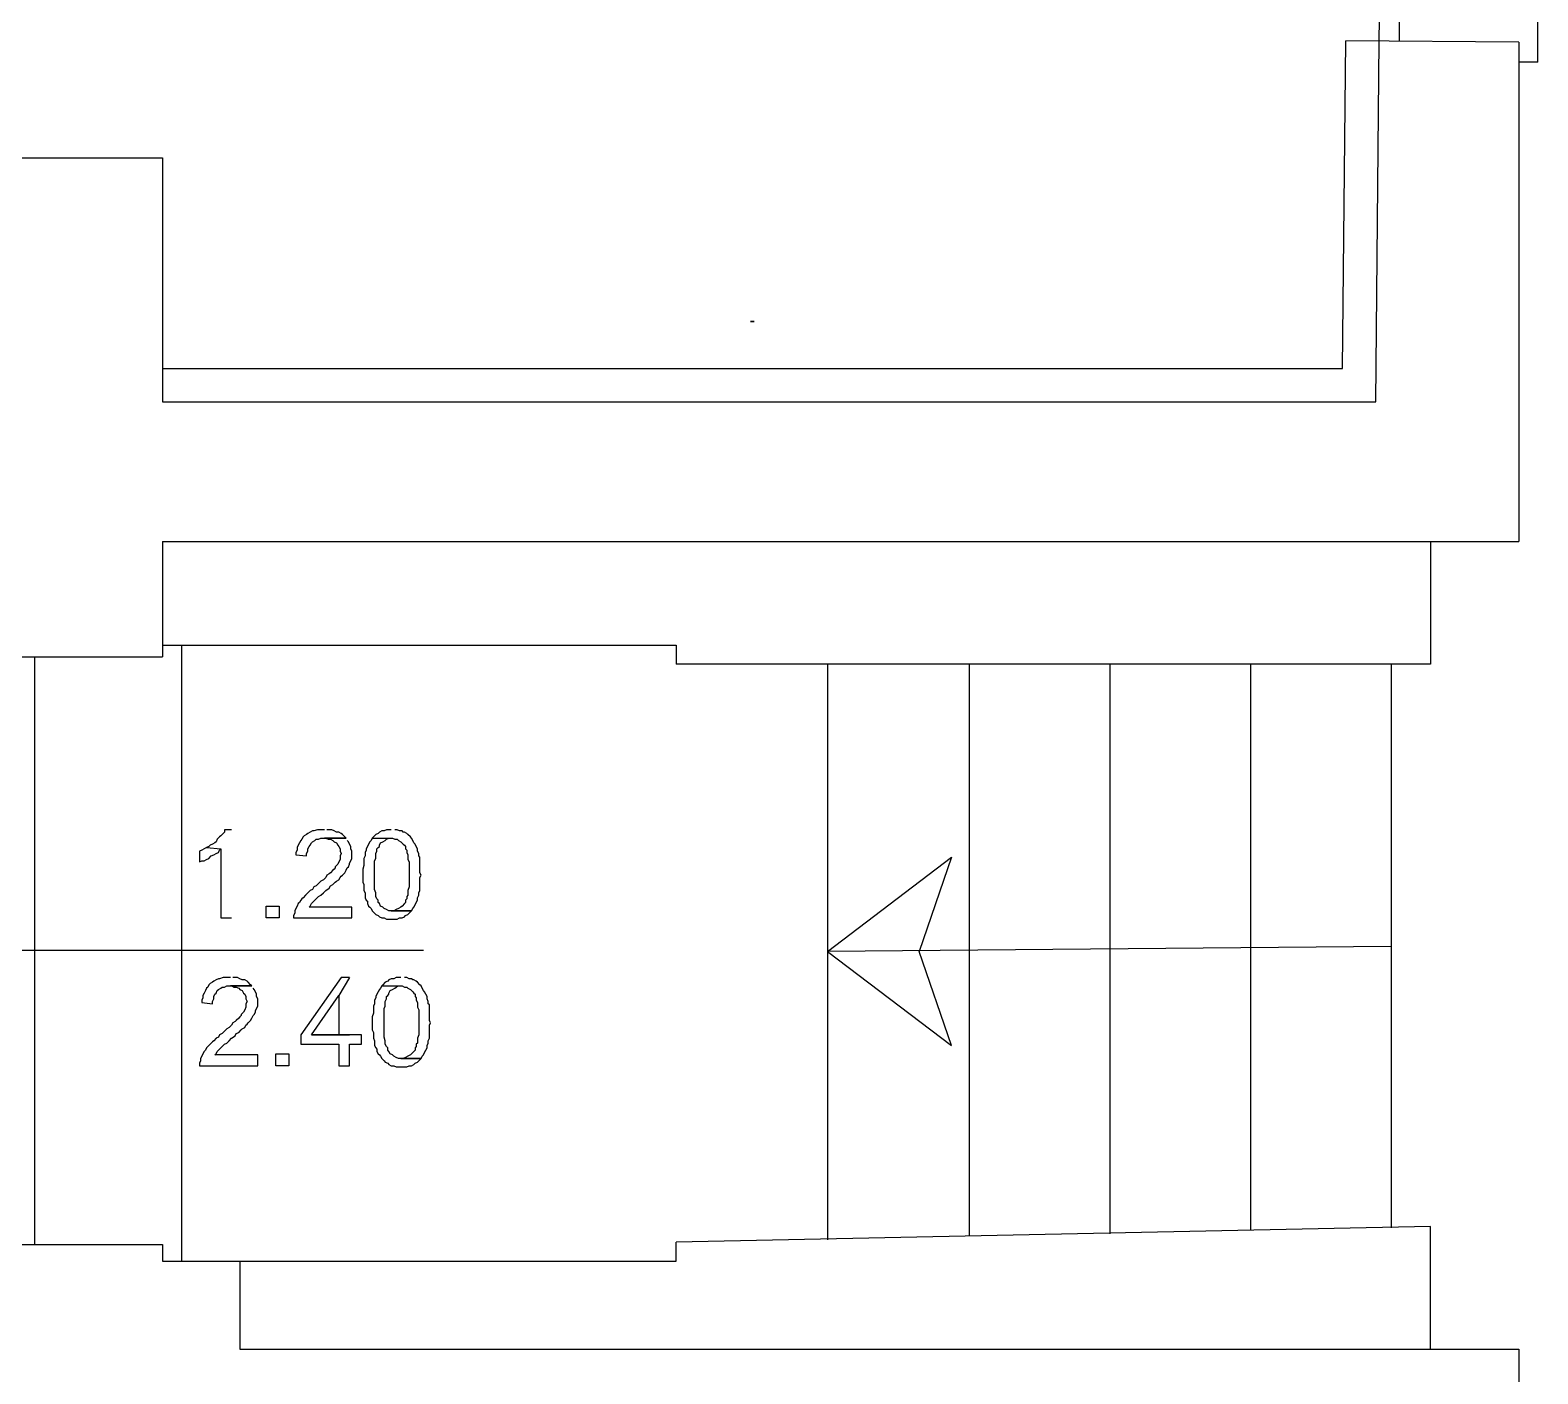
# Model space of a CAD drawing. Header units: millimetres. Extents: x 0 to 11839, y 0 to 13604.
# Drawn here: x 8721 to 11398, y 6711 to 9097 of the extents above; entities that cross this region are included whole.
import ezdxf

# ---------------------------------------------------------------- set-up
doc = ezdxf.new("R2010")
doc.units = ezdxf.units.MM
doc.layers.add('PDF_FILLS_OUTLINE', color=8, linetype='Continuous')
doc.layers.add('PDF_STROKES', color=7, linetype='Continuous')

msp = doc.modelspace()

# ---------------------------------------------------------------- linework, layer by layer
at = {"layer": 'PDF_FILLS_OUTLINE'}
for p, q in [((10001.3, 8581), (10001.3, 8581)), ((10001.3, 8581), (10001.3, 8578.8)), ((10001.3, 8578.8), (10001.3, 8581)), ((10001.3, 8581), (10001.3, 8581)), ((10001.3, 8581), (10001.3, 8578.8)), ((10001.3, 8578.8), (10001.3, 8581)), ((10003.4, 8581), (10003.4, 8581)), ((10003.4, 8581), (10003.4, 8578.8)), ((10003.4, 8581), (10003.4, 8578.8)), ((10003.4, 8581), (10003.4, 8581)), ((10003.4, 8581), (10003.4, 8578.8)), ((10003.4, 8578.8), (10003.4, 8578.8)), ((10005.5, 8581), (10005.5, 8581)), ((10005.5, 8581), (10005.5, 8578.8)), ((10005.5, 8578.8), (10005.5, 8581)), ((10005.5, 8581), (10005.5, 8581)), ((10005.5, 8581), (10005.5, 8578.8)), ((10005.5, 8578.8), (10005.5, 8581)), ((10005.5, 8581), (10005.5, 8581)), ((10005.5, 8581), (10005.5, 8578.8)), ((10005.5, 8578.8), (10005.5, 8581)), ((10005.5, 8578.8), (10005.5, 8578.8)), ((9053, 7660.2), (9050.9, 7656)), ((9057.2, 7664.5), (9053, 7660.2)), ((9059.3, 7666.6), (9057.2, 7664.5)), ((9063.6, 7670.8), (9059.3, 7666.6)), ((9065.7, 7672.9), (9063.6, 7670.8)), ((9078.4, 7677.1), (9065.7, 7677.1)), ((9065.7, 7677.1), (9065.7, 7672.9)), ((9201.1, 7658.1), (9199, 7653.9)), ((9203.3, 7660.2), (9201.1, 7658.1)), ((9205.4, 7664.5), (9203.3, 7660.2)), ((9207.5, 7666.6), (9205.4, 7664.5)), ((9211.7, 7668.7), (9207.5, 7666.6)), ((9213.9, 7670.8), (9211.7, 7668.7)), ((9218.1, 7672.9), (9213.9, 7670.8)), ((9222.3, 7675), (9218.1, 7672.9)), ((9224.4, 7675), (9222.3, 7675)), ((9222.3, 7656), (9226.5, 7658.1)), ((9230.8, 7677.1), (9224.4, 7675)), ((9226.5, 7658.1), (9228.7, 7660.2)), ((9228.7, 7660.2), (9232.9, 7660.2)), ((9243.5, 7677.1), (9230.8, 7677.1)), ((9232.9, 7660.2), (9237.1, 7662.3)), ((9237.1, 7662.3), (9243.5, 7662.3)), ((9281.6, 7662.3), (9243.5, 7662.3)), ((9243.5, 7662.3), (9245.6, 7662.3)), ((9243.5, 7662.3), (9281.6, 7662.3)), ((9245.6, 7662.3), (9249.8, 7660.2)), ((9251.9, 7677.1), (9247.7, 7677.1)), ((9249.8, 7660.2), (9254.1, 7660.2)), ((9256.2, 7677.1), (9251.9, 7677.1)), ((9254.1, 7660.2), (9258.3, 7658.1)), ((9260.4, 7675), (9256.2, 7677.1)), ((9258.3, 7658.1), (9260.4, 7656)), ((9264.7, 7672.9), (9260.4, 7675)), ((9268.9, 7672.9), (9264.7, 7672.9)), ((9273.1, 7670.8), (9268.9, 7672.9)), ((9275.2, 7668.7), (9273.1, 7670.8)), ((9279.5, 7664.5), (9275.2, 7668.7)), ((9281.6, 7662.3), (9279.5, 7664.5)), ((9285.8, 7656), (9283.7, 7658.1)), ((9326, 7658.1), (9323.9, 7656)), ((9328.1, 7662.3), (9326, 7658.1)), ((9330.3, 7664.5), (9328.1, 7662.3)), ((9328.1, 7662.3), (9362, 7662.3)), ((9334.5, 7668.7), (9330.3, 7664.5)), ((9338.7, 7670.8), (9334.5, 7668.7)), ((9340.9, 7672.9), (9338.7, 7670.8)), ((9345.1, 7675), (9340.9, 7672.9)), ((9349.3, 7675), (9345.1, 7675)), ((9347.2, 7656), (9351.4, 7658.1)), ((9353.5, 7677.1), (9349.3, 7675)), ((9351.4, 7658.1), (9353.5, 7660.2)), ((9362, 7677.1), (9353.5, 7677.1)), ((9353.5, 7660.2), (9357.8, 7662.3)), ((9357.8, 7662.3), (9362, 7662.3)), ((9362, 7677.1), (9362, 7677.1)), ((9362, 7662.3), (9364.1, 7662.3)), ((9364.1, 7662.3), (9368.4, 7660.2)), ((9372.6, 7677.1), (9368.4, 7677.1)), ((9368.4, 7660.2), (9372.6, 7660.2)), ((9376.8, 7675), (9372.6, 7677.1)), ((9372.6, 7660.2), (9374.7, 7658.1)), ((9374.7, 7658.1), (9378.9, 7656)), ((9381.1, 7675), (9376.8, 7675)), ((9383.2, 7672.9), (9381.1, 7675)), ((9385.3, 7672.9), (9383.2, 7672.9)), ((9389.5, 7670.8), (9385.3, 7672.9)), ((9391.6, 7668.7), (9389.5, 7670.8)), ((9395.9, 7664.5), (9391.6, 7668.7)), ((9398, 7662.3), (9395.9, 7664.5)), ((9400.1, 7658.1), (9398, 7662.3)), ((9402.2, 7653.9), (9400.1, 7658.1)), ((9025.5, 7641.2), (9021.2, 7639.1)), ((9021.2, 7639.1), (9021.2, 7620)), ((9029.7, 7643.3), (9025.5, 7641.2)), ((9033.9, 7645.4), (9029.7, 7643.3)), ((9038.2, 7647.5), (9033.9, 7645.4)), ((9033.9, 7645.4), (9059.3, 7643.3)), ((9040.3, 7649.6), (9038.2, 7647.5)), ((9044.5, 7651.7), (9040.3, 7649.6)), ((9042.4, 7630.6), (9046.6, 7632.7)), ((9048.8, 7653.9), (9044.5, 7651.7)), ((9046.6, 7632.7), (9050.9, 7634.8)), ((9050.9, 7656), (9048.8, 7653.9)), ((9050.9, 7634.8), (9055.1, 7636.9)), ((9055.1, 7636.9), (9057.2, 7641.2)), ((9057.2, 7641.2), (9059.3, 7643.3)), ((9059.3, 7643.3), (9059.3, 7520.5)), ((9194.8, 7641.2), (9192.7, 7636.9)), ((9192.7, 7636.9), (9192.7, 7632.7)), ((9192.7, 7632.7), (9211.7, 7630.6)), ((9196.9, 7649.6), (9194.8, 7645.4)), ((9194.8, 7645.4), (9194.8, 7641.2)), ((9199, 7653.9), (9196.9, 7649.6)), ((9211.7, 7634.8), (9213.9, 7639.1)), ((9211.7, 7630.6), (9211.7, 7634.8)), ((9213.9, 7643.3), (9216, 7647.5)), ((9213.9, 7639.1), (9213.9, 7643.3)), ((9216, 7647.5), (9218.1, 7649.6)), ((9218.1, 7649.6), (9220.2, 7653.9)), ((9220.2, 7653.9), (9222.3, 7656)), ((9260.4, 7656), (9264.7, 7653.9)), ((9264.7, 7653.9), (9266.8, 7649.6)), ((9266.8, 7649.6), (9268.9, 7647.5)), ((9268.9, 7647.5), (9271, 7643.3)), ((9271, 7643.3), (9271, 7639.1)), ((9271, 7639.1), (9273.1, 7634.8)), ((9273.1, 7634.8), (9271, 7630.6)), ((9287.9, 7651.7), (9285.8, 7656)), ((9290.1, 7647.5), (9287.9, 7651.7)), ((9290.1, 7643.3), (9290.1, 7647.5)), ((9292.2, 7639.1), (9290.1, 7643.3)), ((9292.2, 7634.8), (9292.2, 7639.1)), ((9292.2, 7630.6), (9292.2, 7634.8)), ((9317.6, 7641.2), (9315.5, 7636.9)), ((9315.5, 7636.9), (9315.5, 7634.8)), ((9315.5, 7634.8), (9315.5, 7630.6)), ((9319.7, 7647.5), (9317.6, 7643.3)), ((9317.6, 7643.3), (9317.6, 7641.2)), ((9321.8, 7651.7), (9319.7, 7647.5)), ((9323.9, 7656), (9321.8, 7651.7)), ((9334.5, 7634.8), (9336.6, 7639.1)), ((9334.5, 7630.6), (9334.5, 7634.8)), ((9336.6, 7643.3), (9338.7, 7645.4)), ((9336.6, 7639.1), (9336.6, 7643.3)), ((9338.7, 7645.4), (9340.9, 7647.5)), ((9340.9, 7649.6), (9343, 7653.9)), ((9340.9, 7647.5), (9340.9, 7649.6)), ((9343, 7653.9), (9347.2, 7656)), ((9378.9, 7656), (9383.2, 7651.7)), ((9383.2, 7651.7), (9385.3, 7649.6)), ((9385.3, 7649.6), (9387.4, 7647.5)), ((9387.4, 7647.5), (9387.4, 7643.3)), ((9387.4, 7643.3), (9389.5, 7641.2)), ((9389.5, 7641.2), (9389.5, 7636.9)), ((9389.5, 7636.9), (9391.6, 7632.7)), ((9391.6, 7632.7), (9391.6, 7630.6)), ((9404.3, 7651.7), (9402.2, 7653.9)), ((9406.5, 7647.5), (9404.3, 7651.7)), ((9408.6, 7643.3), (9406.5, 7647.5)), ((9408.6, 7639.1), (9408.6, 7643.3)), ((9410.7, 7634.8), (9408.6, 7639.1)), ((9410.7, 7630.6), (9410.7, 7634.8)), ((9021.2, 7620), (9025.5, 7622.1)), ((9025.5, 7622.1), (9029.7, 7622.1)), ((9029.7, 7622.1), (9033.9, 7624.2)), ((9033.9, 7624.2), (9038.2, 7626.3)), ((9038.2, 7626.3), (9042.4, 7630.6)), ((9258.3, 7605.2), (9254.1, 7600.9)), ((9260.4, 7607.3), (9258.3, 7605.2)), ((9262.5, 7609.4), (9260.4, 7607.3)), ((9266.8, 7615.8), (9262.5, 7611.5)), ((9262.5, 7611.5), (9262.5, 7609.4)), ((9268.9, 7620), (9266.8, 7615.8)), ((9271, 7624.2), (9268.9, 7620)), ((9271, 7630.6), (9271, 7628.5)), ((9271, 7628.5), (9271, 7624.2)), ((9279.5, 7600.9), (9281.6, 7605.2)), ((9281.6, 7605.2), (9283.7, 7609.4)), ((9283.7, 7609.4), (9285.8, 7611.5)), ((9285.8, 7611.5), (9287.9, 7615.8)), ((9287.9, 7617.9), (9290.1, 7622.1)), ((9287.9, 7615.8), (9287.9, 7617.9)), ((9290.1, 7622.1), (9292.2, 7626.3)), ((9292.2, 7626.3), (9292.2, 7630.6)), ((9313.3, 7613.7), (9311.2, 7607.3)), ((9311.2, 7607.3), (9311.2, 7603.1)), ((9315.5, 7630.6), (9313.3, 7626.3)), ((9313.3, 7626.3), (9313.3, 7622.1)), ((9313.3, 7622.1), (9313.3, 7617.9)), ((9313.3, 7617.9), (9313.3, 7613.7)), ((9332.4, 7622.1), (9334.5, 7626.3)), ((9332.4, 7617.9), (9332.4, 7622.1)), ((9332.4, 7611.5), (9332.4, 7617.9)), ((9332.4, 7607.3), (9332.4, 7611.5)), ((9332.4, 7600.9), (9332.4, 7607.3)), ((9334.5, 7626.3), (9334.5, 7630.6)), ((9391.6, 7630.6), (9391.6, 7624.2)), ((9391.6, 7624.2), (9393.8, 7620)), ((9393.8, 7620), (9393.8, 7615.8)), ((9393.8, 7615.8), (9393.8, 7609.4)), ((9393.8, 7609.4), (9393.8, 7603.1)), ((9412.8, 7628.5), (9410.7, 7630.6)), ((9412.8, 7624.2), (9412.8, 7628.5)), ((9412.8, 7620), (9412.8, 7624.2)), ((9412.8, 7615.8), (9412.8, 7620)), ((9412.8, 7611.5), (9412.8, 7615.8)), ((9412.8, 7605.2), (9412.8, 7611.5)), ((9412.8, 7600.9), (9412.8, 7605.2)), ((9228.7, 7577.7), (9224.4, 7575.5)), ((9232.9, 7581.9), (9228.7, 7577.7)), ((9237.1, 7586.1), (9232.9, 7581.9)), ((9241.4, 7588.3), (9237.1, 7586.1)), ((9245.6, 7592.5), (9241.4, 7588.3)), ((9247.7, 7596.7), (9245.6, 7592.5)), ((9251.9, 7598.8), (9247.7, 7596.7)), ((9254.1, 7600.9), (9251.9, 7598.8)), ((9251.9, 7573.4), (9254.1, 7577.7)), ((9254.1, 7577.7), (9258.3, 7579.8)), ((9258.3, 7579.8), (9262.5, 7584)), ((9262.5, 7584), (9264.7, 7586.1)), ((9264.7, 7586.1), (9268.9, 7588.3)), ((9268.9, 7588.3), (9271, 7592.5)), ((9271, 7592.5), (9273.1, 7594.6)), ((9273.1, 7594.6), (9275.2, 7596.7)), ((9275.2, 7596.7), (9279.5, 7600.9)), ((9311.2, 7603.1), (9311.2, 7596.7)), ((9311.2, 7596.7), (9311.2, 7594.6)), ((9311.2, 7594.6), (9311.2, 7590.4)), ((9311.2, 7590.4), (9311.2, 7584)), ((9311.2, 7584), (9313.3, 7579.8)), ((9313.3, 7579.8), (9313.3, 7575.5)), ((9332.4, 7596.7), (9332.4, 7600.9)), ((9332.4, 7592.5), (9332.4, 7596.7)), ((9332.4, 7586.1), (9332.4, 7592.5)), ((9332.4, 7579.8), (9332.4, 7586.1)), ((9332.4, 7575.5), (9332.4, 7579.8)), ((9393.8, 7603.1), (9393.8, 7596.7)), ((9393.8, 7596.7), (9393.8, 7590.4)), ((9393.8, 7590.4), (9393.8, 7586.1)), ((9393.8, 7586.1), (9393.8, 7579.8)), ((9393.8, 7579.8), (9393.8, 7575.5)), ((9414.9, 7596.7), (9412.8, 7600.9)), ((9412.8, 7592.5), (9414.9, 7596.7)), ((9412.8, 7588.3), (9412.8, 7592.5)), ((9412.8, 7581.9), (9412.8, 7588.3)), ((9412.8, 7577.7), (9412.8, 7581.9)), ((9412.8, 7573.4), (9412.8, 7577.7)), ((9201.1, 7552.3), (9199, 7548)), ((9203.3, 7554.4), (9201.1, 7552.3)), ((9205.4, 7556.5), (9203.3, 7554.4)), ((9209.6, 7560.7), (9205.4, 7556.5)), ((9211.7, 7562.9), (9209.6, 7560.7)), ((9213.9, 7565), (9211.7, 7562.9)), ((9218.1, 7569.2), (9213.9, 7565)), ((9222.3, 7571.3), (9218.1, 7569.2)), ((9224.4, 7575.5), (9222.3, 7571.3)), ((9224.4, 7550.1), (9226.5, 7552.3)), ((9226.5, 7552.3), (9228.7, 7554.4)), ((9228.7, 7554.4), (9232.9, 7558.6)), ((9232.9, 7558.6), (9237.1, 7560.7)), ((9237.1, 7560.7), (9241.4, 7565)), ((9241.4, 7565), (9245.6, 7569.2)), ((9245.6, 7569.2), (9251.9, 7573.4)), ((9313.3, 7575.5), (9313.3, 7569.2)), ((9313.3, 7569.2), (9315.5, 7565)), ((9315.5, 7565), (9315.5, 7560.7)), ((9315.5, 7560.7), (9315.5, 7556.5)), ((9315.5, 7556.5), (9317.6, 7552.3)), ((9317.6, 7552.3), (9319.7, 7550.1)), ((9332.4, 7571.3), (9332.4, 7575.5)), ((9334.5, 7565), (9332.4, 7571.3)), ((9334.5, 7560.7), (9334.5, 7565)), ((9334.5, 7558.6), (9334.5, 7560.7)), ((9336.6, 7554.4), (9334.5, 7558.6)), ((9338.7, 7552.3), (9336.6, 7554.4)), ((9338.7, 7548), (9338.7, 7552.3)), ((9389.5, 7554.4), (9387.4, 7552.3)), ((9387.4, 7552.3), (9387.4, 7548)), ((9391.6, 7560.7), (9389.5, 7558.6)), ((9389.5, 7558.6), (9389.5, 7554.4)), ((9393.8, 7575.5), (9391.6, 7569.2)), ((9391.6, 7569.2), (9391.6, 7565)), ((9391.6, 7565), (9391.6, 7560.7)), ((9406.5, 7548), (9408.6, 7552.3)), ((9408.6, 7556.5), (9410.7, 7560.7)), ((9408.6, 7554.4), (9408.6, 7556.5)), ((9408.6, 7552.3), (9408.6, 7554.4)), ((9410.7, 7565), (9412.8, 7569.2)), ((9410.7, 7560.7), (9410.7, 7565)), ((9412.8, 7569.2), (9412.8, 7573.4)), ((9139.8, 7520.5), (9139.8, 7541.7)), ((9139.8, 7541.7), (9163, 7541.7)), ((9163, 7541.7), (9163, 7520.5)), ((9190.6, 7529), (9188.4, 7524.8)), ((9188.4, 7524.8), (9188.4, 7520.5)), ((9192.7, 7537.5), (9190.6, 7533.2)), ((9190.6, 7533.2), (9190.6, 7529)), ((9194.8, 7541.7), (9192.7, 7537.5)), ((9196.9, 7545.9), (9194.8, 7541.7)), ((9199, 7548), (9196.9, 7545.9)), ((9216, 7539.6), (9218.1, 7541.7)), ((9292.2, 7539.6), (9216, 7539.6)), ((9218.1, 7541.7), (9220.2, 7545.9)), ((9220.2, 7545.9), (9224.4, 7550.1)), ((9292.2, 7520.5), (9292.2, 7539.6)), ((9319.7, 7550.1), (9319.7, 7545.9)), ((9319.7, 7545.9), (9321.8, 7541.7)), ((9321.8, 7541.7), (9323.9, 7539.6)), ((9323.9, 7539.6), (9326, 7537.5)), ((9326, 7537.5), (9328.1, 7533.2)), ((9328.1, 7533.2), (9332.4, 7529)), ((9332.4, 7529), (9334.5, 7526.9)), ((9334.5, 7526.9), (9338.7, 7524.8)), ((9340.9, 7545.9), (9338.7, 7548)), ((9338.7, 7524.8), (9340.9, 7522.6)), ((9343, 7541.7), (9340.9, 7545.9)), ((9347.2, 7539.6), (9343, 7541.7)), ((9349.3, 7537.5), (9347.2, 7539.6)), ((9353.5, 7535.3), (9349.3, 7537.5)), ((9357.8, 7533.2), (9353.5, 7535.3)), ((9362, 7533.2), (9357.8, 7533.2)), ((9398, 7533.2), (9362, 7533.2)), ((9366.3, 7533.2), (9362, 7533.2)), ((9362, 7533.2), (9398, 7533.2)), ((9370.5, 7535.3), (9366.3, 7533.2)), ((9374.7, 7537.5), (9370.5, 7535.3)), ((9378.9, 7539.6), (9374.7, 7537.5)), ((9381.1, 7541.7), (9378.9, 7539.6)), ((9385.3, 7545.9), (9381.1, 7541.7)), ((9387.4, 7548), (9385.3, 7545.9)), ((9385.3, 7522.6), (9387.4, 7524.8)), ((9387.4, 7524.8), (9391.6, 7526.9)), ((9391.6, 7526.9), (9395.9, 7531.1)), ((9395.9, 7531.1), (9398, 7533.2)), ((9398, 7533.2), (9400.1, 7537.5)), ((9400.1, 7537.5), (9402.2, 7539.6)), ((9402.2, 7539.6), (9404.3, 7543.8)), ((9404.3, 7543.8), (9406.5, 7548)), ((9059.3, 7520.5), (9078.4, 7520.5)), ((9163, 7520.5), (9139.8, 7520.5)), ((9188.4, 7520.5), (9292.2, 7520.5)), ((9340.9, 7522.6), (9345.1, 7520.5)), ((9345.1, 7520.5), (9349.3, 7520.5)), ((9349.3, 7520.5), (9353.5, 7518.4)), ((9353.5, 7518.4), (9357.8, 7518.4)), ((9357.8, 7518.4), (9362, 7518.4)), ((9362, 7518.4), (9364.1, 7518.4)), ((9364.1, 7518.4), (9368.4, 7518.4)), ((9368.4, 7518.4), (9372.6, 7518.4)), ((9372.6, 7518.4), (9376.8, 7520.5)), ((9376.8, 7520.5), (9381.1, 7520.5)), ((9381.1, 7520.5), (9385.3, 7522.6)), ((9031.8, 7391.4), (9029.7, 7387.2)), ((9033.9, 7395.6), (9031.8, 7391.4)), ((9036, 7397.8), (9033.9, 7395.6)), ((9038.2, 7402), (9036, 7397.8)), ((9040.3, 7404.1), (9038.2, 7402)), ((9044.5, 7406.2), (9040.3, 7404.1)), ((9046.6, 7408.3), (9044.5, 7406.2)), ((9050.9, 7410.4), (9046.6, 7408.3)), ((9055.1, 7412.6), (9050.9, 7410.4)), ((9050.9, 7387.2), (9053, 7391.4)), ((9053, 7391.4), (9055.1, 7393.5)), ((9057.2, 7412.6), (9055.1, 7412.6)), ((9055.1, 7393.5), (9059.3, 7395.6)), ((9063.6, 7414.7), (9057.2, 7412.6)), ((9059.3, 7395.6), (9061.4, 7397.8)), ((9061.4, 7397.8), (9065.7, 7397.8)), ((9076.3, 7414.7), (9063.6, 7414.7)), ((9065.7, 7397.8), (9069.9, 7399.9)), ((9069.9, 7399.9), (9076.3, 7399.9)), ((9114.4, 7399.9), (9076.3, 7399.9)), ((9076.3, 7399.9), (9078.4, 7399.9)), ((9076.3, 7399.9), (9114.4, 7399.9)), ((9078.4, 7399.9), (9082.6, 7397.8)), ((9084.7, 7414.7), (9080.5, 7414.7)), ((9082.6, 7397.8), (9086.8, 7397.8)), ((9089, 7414.7), (9084.7, 7414.7)), ((9086.8, 7397.8), (9091.1, 7395.6)), ((9093.2, 7412.6), (9089, 7414.7)), ((9091.1, 7395.6), (9093.2, 7393.5)), ((9097.4, 7410.4), (9093.2, 7412.6)), ((9093.2, 7393.5), (9097.4, 7391.4)), ((9101.7, 7410.4), (9097.4, 7410.4)), ((9097.4, 7391.4), (9099.5, 7387.2)), ((9105.9, 7408.3), (9101.7, 7410.4)), ((9108, 7406.2), (9105.9, 7408.3)), ((9112.2, 7402), (9108, 7406.2)), ((9114.4, 7399.9), (9112.2, 7402)), ((9118.6, 7393.5), (9116.5, 7395.6)), ((9120.7, 7389.3), (9118.6, 7393.5)), ((9273.1, 7414.7), (9201.1, 7313.1)), ((9287.9, 7414.7), (9268.9, 7382.9)), ((9287.9, 7414.7), (9273.1, 7414.7)), ((9340.9, 7393.5), (9338.7, 7389.3)), ((9343, 7395.6), (9340.9, 7393.5)), ((9345.1, 7399.9), (9343, 7395.6)), ((9347.2, 7402), (9345.1, 7399.9)), ((9345.1, 7399.9), (9378.9, 7399.9)), ((9351.4, 7406.2), (9347.2, 7402)), ((9355.7, 7408.3), (9351.4, 7406.2)), ((9357.8, 7410.4), (9355.7, 7408.3)), ((9362, 7412.6), (9357.8, 7410.4)), ((9357.8, 7387.2), (9359.9, 7391.4)), ((9359.9, 7391.4), (9364.1, 7393.5)), ((9366.3, 7412.6), (9362, 7412.6)), ((9364.1, 7393.5), (9368.4, 7395.6)), ((9370.5, 7414.7), (9366.3, 7412.6)), ((9368.4, 7395.6), (9370.5, 7397.8)), ((9378.9, 7414.7), (9370.5, 7414.7)), ((9370.5, 7397.8), (9374.7, 7399.9)), ((9374.7, 7399.9), (9378.9, 7399.9)), ((9378.9, 7414.7), (9378.9, 7414.7)), ((9378.9, 7399.9), (9381.1, 7399.9)), ((9381.1, 7399.9), (9385.3, 7397.8)), ((9389.5, 7414.7), (9385.3, 7414.7)), ((9385.3, 7397.8), (9389.5, 7397.8)), ((9393.8, 7412.6), (9389.5, 7414.7)), ((9389.5, 7397.8), (9391.6, 7395.6)), ((9391.6, 7395.6), (9395.9, 7393.5)), ((9398, 7412.6), (9393.8, 7412.6)), ((9395.9, 7393.5), (9400.1, 7389.3)), ((9400.1, 7410.4), (9398, 7412.6)), ((9402.2, 7410.4), (9400.1, 7410.4)), ((9406.5, 7408.3), (9402.2, 7410.4)), ((9408.6, 7406.2), (9406.5, 7408.3)), ((9412.8, 7402), (9408.6, 7406.2)), ((9414.9, 7399.9), (9412.8, 7402)), ((9417, 7395.6), (9414.9, 7399.9)), ((9419.2, 7391.4), (9417, 7395.6)), ((9421.3, 7389.3), (9419.2, 7391.4)), ((9027.6, 7378.7), (9025.5, 7374.5)), ((9025.5, 7374.5), (9025.5, 7370.2)), ((9025.5, 7370.2), (9044.5, 7368.1)), ((9029.7, 7387.2), (9027.6, 7382.9)), ((9027.6, 7382.9), (9027.6, 7378.7)), ((9044.5, 7372.4), (9046.6, 7376.6)), ((9044.5, 7368.1), (9044.5, 7372.4)), ((9046.6, 7380.8), (9048.8, 7385)), ((9046.6, 7376.6), (9046.6, 7380.8)), ((9048.8, 7385), (9050.9, 7387.2)), ((9099.5, 7387.2), (9101.7, 7385)), ((9101.7, 7385), (9103.8, 7380.8)), ((9103.8, 7380.8), (9103.8, 7376.6)), ((9103.8, 7376.6), (9105.9, 7372.4)), ((9105.9, 7372.4), (9103.8, 7368.1)), ((9103.8, 7368.1), (9103.8, 7366)), ((9103.8, 7366), (9103.8, 7361.8)), ((9122.8, 7385), (9120.7, 7389.3)), ((9122.8, 7380.8), (9122.8, 7385)), ((9124.9, 7376.6), (9122.8, 7380.8)), ((9122.8, 7359.6), (9124.9, 7363.9)), ((9124.9, 7372.4), (9124.9, 7376.6)), ((9124.9, 7368.1), (9124.9, 7372.4)), ((9124.9, 7363.9), (9124.9, 7368.1)), ((9220.2, 7313.1), (9268.9, 7382.9)), ((9268.9, 7382.9), (9268.9, 7313.1)), ((9332.4, 7368.1), (9330.3, 7363.9)), ((9330.3, 7363.9), (9330.3, 7359.6)), ((9334.5, 7378.7), (9332.4, 7374.5)), ((9332.4, 7374.5), (9332.4, 7372.4)), ((9332.4, 7372.4), (9332.4, 7368.1)), ((9336.6, 7385), (9334.5, 7380.8)), ((9334.5, 7380.8), (9334.5, 7378.7)), ((9338.7, 7389.3), (9336.6, 7385)), ((9349.3, 7359.6), (9351.4, 7363.9)), ((9351.4, 7372.4), (9353.5, 7376.6)), ((9351.4, 7368.1), (9351.4, 7372.4)), ((9351.4, 7363.9), (9351.4, 7368.1)), ((9353.5, 7380.8), (9355.7, 7382.9)), ((9353.5, 7376.6), (9353.5, 7380.8)), ((9355.7, 7382.9), (9357.8, 7385)), ((9357.8, 7385), (9357.8, 7387.2)), ((9400.1, 7389.3), (9402.2, 7387.2)), ((9402.2, 7387.2), (9404.3, 7385)), ((9404.3, 7385), (9404.3, 7380.8)), ((9404.3, 7380.8), (9406.5, 7378.7)), ((9406.5, 7378.7), (9406.5, 7374.5)), ((9406.5, 7374.5), (9408.6, 7370.2)), ((9408.6, 7370.2), (9408.6, 7368.1)), ((9408.6, 7368.1), (9408.6, 7361.8)), ((9423.4, 7385), (9421.3, 7389.3)), ((9425.5, 7380.8), (9423.4, 7385)), ((9425.5, 7376.6), (9425.5, 7380.8)), ((9427.6, 7372.4), (9425.5, 7376.6)), ((9427.6, 7368.1), (9427.6, 7372.4)), ((9429.7, 7366), (9427.6, 7368.1)), ((9429.7, 7361.8), (9429.7, 7366)), ((9086.8, 7338.5), (9084.7, 7336.4)), ((9091.1, 7342.7), (9086.8, 7338.5)), ((9093.2, 7344.8), (9091.1, 7342.7)), ((9095.3, 7347), (9093.2, 7344.8)), ((9099.5, 7353.3), (9095.3, 7349.1)), ((9095.3, 7349.1), (9095.3, 7347)), ((9101.7, 7357.5), (9099.5, 7353.3)), ((9103.8, 7361.8), (9101.7, 7357.5)), ((9108, 7334.2), (9112.2, 7338.5)), ((9112.2, 7338.5), (9114.4, 7342.7)), ((9114.4, 7342.7), (9116.5, 7347)), ((9116.5, 7347), (9118.6, 7349.1)), ((9118.6, 7349.1), (9120.7, 7353.3)), ((9120.7, 7355.4), (9122.8, 7359.6)), ((9120.7, 7353.3), (9120.7, 7355.4)), ((9330.3, 7351.2), (9328.1, 7344.8)), ((9328.1, 7344.8), (9328.1, 7340.6)), ((9328.1, 7340.6), (9328.1, 7334.2)), ((9330.3, 7359.6), (9330.3, 7355.4)), ((9330.3, 7355.4), (9330.3, 7351.2)), ((9349.3, 7355.4), (9349.3, 7359.6)), ((9349.3, 7349.1), (9349.3, 7355.4)), ((9349.3, 7344.8), (9349.3, 7349.1)), ((9349.3, 7338.5), (9349.3, 7344.8)), ((9349.3, 7334.2), (9349.3, 7338.5)), ((9408.6, 7361.8), (9410.7, 7357.5)), ((9410.7, 7357.5), (9410.7, 7353.3)), ((9410.7, 7353.3), (9410.7, 7347)), ((9410.7, 7347), (9410.7, 7340.6)), ((9410.7, 7340.6), (9410.7, 7334.2)), ((9429.7, 7357.5), (9429.7, 7361.8)), ((9429.7, 7353.3), (9429.7, 7357.5)), ((9429.7, 7349.1), (9429.7, 7353.3)), ((9429.7, 7342.7), (9429.7, 7349.1)), ((9429.7, 7338.5), (9429.7, 7342.7)), ((9431.9, 7334.2), (9429.7, 7338.5)), ((9057.2, 7313.1), (9055.1, 7308.8)), ((9061.4, 7315.2), (9057.2, 7313.1)), ((9065.7, 7319.4), (9061.4, 7315.2)), ((9069.9, 7323.7), (9065.7, 7319.4)), ((9074.1, 7325.8), (9069.9, 7323.7)), ((9078.4, 7330), (9074.1, 7325.8)), ((9080.5, 7334.2), (9078.4, 7330)), ((9078.4, 7306.7), (9084.7, 7311)), ((9084.7, 7336.4), (9080.5, 7334.2)), ((9084.7, 7311), (9086.8, 7315.2)), ((9086.8, 7315.2), (9091.1, 7317.3)), ((9091.1, 7317.3), (9095.3, 7321.6)), ((9095.3, 7321.6), (9097.4, 7323.7)), ((9097.4, 7323.7), (9101.7, 7325.8)), ((9101.7, 7325.8), (9103.8, 7330)), ((9103.8, 7330), (9105.9, 7332.1)), ((9105.9, 7332.1), (9108, 7334.2)), ((9201.1, 7313.1), (9201.1, 7296.2)), ((9287.9, 7313.1), (9220.2, 7313.1)), ((9268.9, 7313.1), (9220.2, 7313.1)), ((9220.2, 7313.1), (9287.9, 7313.1)), ((9309.1, 7313.1), (9287.9, 7313.1)), ((9309.1, 7296.2), (9309.1, 7313.1)), ((9328.1, 7334.2), (9328.1, 7332.1)), ((9328.1, 7332.1), (9328.1, 7327.9)), ((9328.1, 7327.9), (9328.1, 7321.6)), ((9328.1, 7321.6), (9330.3, 7317.3)), ((9330.3, 7317.3), (9330.3, 7313.1)), ((9330.3, 7313.1), (9330.3, 7306.7)), ((9349.3, 7330), (9349.3, 7334.2)), ((9349.3, 7323.7), (9349.3, 7330)), ((9349.3, 7317.3), (9349.3, 7323.7)), ((9349.3, 7313.1), (9349.3, 7317.3)), ((9349.3, 7308.8), (9349.3, 7313.1)), ((9410.7, 7313.1), (9408.6, 7306.7)), ((9410.7, 7334.2), (9410.7, 7327.9)), ((9410.7, 7327.9), (9410.7, 7323.7)), ((9410.7, 7323.7), (9410.7, 7317.3)), ((9410.7, 7317.3), (9410.7, 7313.1)), ((9429.7, 7330), (9431.9, 7334.2)), ((9429.7, 7325.8), (9429.7, 7330)), ((9429.7, 7319.4), (9429.7, 7325.8)), ((9429.7, 7315.2), (9429.7, 7319.4)), ((9429.7, 7311), (9429.7, 7315.2)), ((9429.7, 7306.7), (9429.7, 7311)), ((9029.7, 7283.4), (9027.6, 7279.2)), ((9031.8, 7285.6), (9029.7, 7283.4)), ((9033.9, 7289.8), (9031.8, 7285.6)), ((9036, 7291.9), (9033.9, 7289.8)), ((9038.2, 7294), (9036, 7291.9)), ((9042.4, 7298.3), (9038.2, 7294)), ((9044.5, 7300.4), (9042.4, 7298.3)), ((9046.6, 7302.5), (9044.5, 7300.4)), ((9050.9, 7306.7), (9046.6, 7302.5)), ((9055.1, 7308.8), (9050.9, 7306.7)), ((9050.9, 7279.2), (9053, 7283.4)), ((9053, 7283.4), (9057.2, 7287.7)), ((9057.2, 7287.7), (9059.3, 7289.8)), ((9059.3, 7289.8), (9061.4, 7291.9)), ((9061.4, 7291.9), (9065.7, 7296.2)), ((9065.7, 7296.2), (9069.9, 7298.3)), ((9069.9, 7298.3), (9074.1, 7302.5)), ((9074.1, 7302.5), (9078.4, 7306.7)), ((9201.1, 7296.2), (9268.9, 7296.2)), ((9268.9, 7296.2), (9268.9, 7258)), ((9287.9, 7258), (9287.9, 7296.2)), ((9287.9, 7296.2), (9309.1, 7296.2)), ((9330.3, 7306.7), (9332.4, 7302.5)), ((9332.4, 7302.5), (9332.4, 7298.3)), ((9332.4, 7298.3), (9332.4, 7294)), ((9332.4, 7294), (9334.5, 7289.8)), ((9334.5, 7289.8), (9336.6, 7287.7)), ((9336.6, 7287.7), (9336.6, 7283.4)), ((9336.6, 7283.4), (9338.7, 7279.2)), ((9351.4, 7302.5), (9349.3, 7308.8)), ((9351.4, 7298.3), (9351.4, 7302.5)), ((9351.4, 7296.2), (9351.4, 7298.3)), ((9353.5, 7291.9), (9351.4, 7296.2)), ((9355.7, 7289.8), (9353.5, 7291.9)), ((9355.7, 7285.6), (9355.7, 7289.8)), ((9357.8, 7283.4), (9355.7, 7285.6)), ((9359.9, 7279.2), (9357.8, 7283.4)), ((9402.2, 7283.4), (9398, 7279.2)), ((9404.3, 7285.6), (9402.2, 7283.4)), ((9406.5, 7291.9), (9404.3, 7289.8)), ((9404.3, 7289.8), (9404.3, 7285.6)), ((9408.6, 7298.3), (9406.5, 7296.2)), ((9406.5, 7296.2), (9406.5, 7291.9)), ((9408.6, 7306.7), (9408.6, 7302.5)), ((9408.6, 7302.5), (9408.6, 7298.3)), ((9421.3, 7281.3), (9423.4, 7285.6)), ((9423.4, 7285.6), (9425.5, 7289.8)), ((9425.5, 7294), (9427.6, 7298.3)), ((9425.5, 7291.9), (9425.5, 7294)), ((9425.5, 7289.8), (9425.5, 7291.9)), ((9427.6, 7302.5), (9429.7, 7306.7)), ((9427.6, 7298.3), (9427.6, 7302.5)), ((9023.4, 7266.5), (9021.2, 7262.3)), ((9021.2, 7262.3), (9021.2, 7258)), ((9021.2, 7258), (9124.9, 7258)), ((9025.5, 7275), (9023.4, 7270.8)), ((9023.4, 7270.8), (9023.4, 7266.5)), ((9027.6, 7279.2), (9025.5, 7275)), ((9048.8, 7277.1), (9050.9, 7279.2)), ((9124.9, 7277.1), (9048.8, 7277.1)), ((9124.9, 7258), (9124.9, 7277.1)), ((9156.7, 7258), (9156.7, 7279.2)), ((9156.7, 7279.2), (9180, 7279.2)), ((9180, 7258), (9156.7, 7258)), ((9180, 7279.2), (9180, 7258)), ((9268.9, 7258), (9287.9, 7258)), ((9338.7, 7279.2), (9340.9, 7277.1)), ((9340.9, 7277.1), (9343, 7275)), ((9343, 7275), (9345.1, 7270.8)), ((9345.1, 7270.8), (9349.3, 7266.5)), ((9349.3, 7266.5), (9351.4, 7264.4)), ((9351.4, 7264.4), (9355.7, 7262.3)), ((9355.7, 7262.3), (9357.8, 7260.2)), ((9357.8, 7260.2), (9362, 7258)), ((9364.1, 7277.1), (9359.9, 7279.2)), ((9362, 7258), (9366.3, 7258)), ((9366.3, 7275), (9364.1, 7277.1)), ((9370.5, 7272.9), (9366.3, 7275)), ((9366.3, 7258), (9370.5, 7255.9)), ((9374.7, 7270.8), (9370.5, 7272.9)), ((9378.9, 7270.8), (9374.7, 7270.8)), ((9414.9, 7270.8), (9378.9, 7270.8)), ((9383.2, 7270.8), (9378.9, 7270.8)), ((9378.9, 7270.8), (9414.9, 7270.8)), ((9387.4, 7272.9), (9383.2, 7270.8)), ((9391.6, 7275), (9387.4, 7272.9)), ((9389.5, 7255.9), (9393.8, 7258)), ((9395.9, 7277.1), (9391.6, 7275)), ((9393.8, 7258), (9398, 7258)), ((9398, 7279.2), (9395.9, 7277.1)), ((9398, 7258), (9402.2, 7260.2)), ((9402.2, 7260.2), (9404.3, 7262.3)), ((9404.3, 7262.3), (9408.6, 7264.4)), ((9408.6, 7264.4), (9412.8, 7268.6)), ((9412.8, 7268.6), (9414.9, 7270.8)), ((9414.9, 7270.8), (9417, 7275)), ((9417, 7275), (9419.2, 7277.1)), ((9419.2, 7277.1), (9421.3, 7281.3)), ((9370.5, 7255.9), (9374.7, 7255.9)), ((9374.7, 7255.9), (9378.9, 7255.9)), ((9378.9, 7255.9), (9381.1, 7255.9)), ((9381.1, 7255.9), (9385.3, 7255.9)), ((9385.3, 7255.9), (9389.5, 7255.9))]:
    msp.add_line(p, q, dxfattribs=at)
at = {"layer": 'PDF_STROKES'}
for p, q in [((11398.2, 9040.3), (11398.2, 9630.8)), ((11116.7, 9078.4), (11123.1, 9599.1)), ((11152.7, 9078.4), (11156.9, 9599.1)), ((11051.1, 8496.3), (11057.5, 9078.4)), ((11364.4, 9076.3), (11057.5, 9078.4)), ((11110.4, 8437), (11116.7, 9078.4)), ((11364.4, 9076.3), (11364.4, 8189.4)), ((11398.2, 9040.3), (11364.4, 9040.3)), ((8650.8, 8870.9), (8955.6, 8870.9)), ((8955.6, 8870.9), (8955.6, 8437)), ((8955.6, 8496.3), (11051.1, 8496.3)), ((8955.6, 8437), (11110.4, 8437)), ((8955.6, 8189.4), (8955.6, 7984.1)), ((8955.6, 8189.4), (11364.4, 8189.4)), ((11207.7, 8189.4), (11207.7, 7971.4)), ((8695.3, 7984.1), (8955.6, 7984.1)), ((8729.1, 6940.5), (8729.1, 7984.1)), ((8955.6, 8005.2), (9867.9, 8005.2)), ((8989.5, 8005.2), (8989.5, 6910.9)), ((9867.9, 8005.2), (9867.9, 7971.4)), ((11207.7, 7971.4), (9867.9, 7971.4)), ((10136.7, 7971.4), (10136.7, 6949)), ((10388.6, 7971.4), (10388.6, 6955.4)), ((10638.4, 7971.4), (10638.4, 6959.6)), ((10888.1, 7971.4), (10888.1, 6965.9)), ((11137.9, 7971.4), (11137.9, 6970.2)), ((10136.7, 7461.2), (10356.8, 7628.5)), ((10356.8, 7628.5), (10299.7, 7461.2)), ((8432.8, 7463.4), (9419.2, 7463.4)), ((11137.9, 7469.7), (10136.7, 7461.2)), ((10136.7, 7461.2), (10356.8, 7294)), ((10356.8, 7294), (10299.7, 7461.2)), ((11207.7, 6972.3), (9867.9, 6944.8)), ((11207.7, 6754.3), (11207.7, 6972.3)), ((8695.3, 6940.5), (8955.6, 6940.5)), ((8955.6, 6940.5), (8955.6, 6910.9)), ((9867.9, 6910.9), (9867.9, 6944.8)), ((8955.6, 6910.9), (9093.2, 6910.9)), ((9093.2, 6910.9), (9093.2, 6754.3)), ((9093.2, 6910.9), (9867.9, 6910.9)), ((9093.2, 6754.3), (11364.4, 6754.3)), ((11364.4, 6754.3), (11364.4, 6231.5))]:
    msp.add_line(p, q, dxfattribs=at)

doc.saveas('drawing.dxf')
